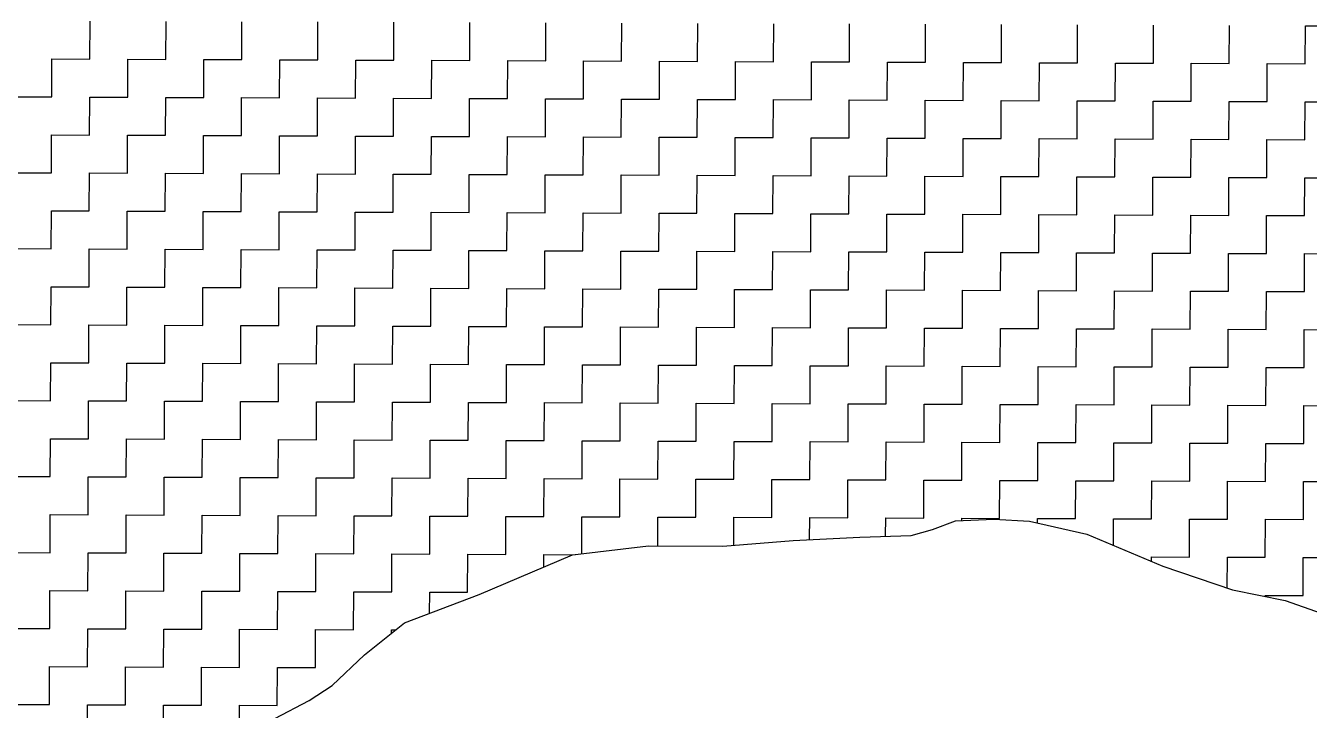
# Model space of a CAD drawing. Header units: metres. Extents: x 274536 to 279488, y 2074615 to 2078106.
# Drawn here: x 278700.9 to 278873.3, y 2076649.1 to 2076741 of the extents above; entities that cross this region are included whole.
import ezdxf

# ---------------------------------------------------------------- set-up
doc = ezdxf.new("R2010")
doc.units = ezdxf.units.M
doc.layers.add('POLY_HATCH', color=12, linetype='Continuous')

msp = doc.modelspace()

# ---------------------------------------------------------------- linework, layer by layer
at = {"layer": 'POLY_HATCH', "linetype": 'Continuous'}
for p, q in [((278709.52, 2076736.55), (278709.54, 2076741.65)), ((278719.72, 2076736.51), (278719.74, 2076741.61)), ((278729.92, 2076736.47), (278729.94, 2076741.57)), ((278740.12, 2076736.43), (278740.14, 2076741.54)), ((278750.33, 2076736.4), (278750.35, 2076741.5)), ((278760.53, 2076736.36), (278760.55, 2076741.46)), ((278770.73, 2076736.32), (278770.75, 2076741.42)), ((278780.93, 2076736.28), (278780.95, 2076741.38)), ((278791.13, 2076736.24), (278791.15, 2076741.34)), ((278801.33, 2076736.2), (278801.35, 2076741.3)), ((278811.53, 2076736.16), (278811.55, 2076741.26)), ((278821.73, 2076736.12), (278821.75, 2076741.22)), ((278831.93, 2076736.08), (278831.95, 2076741.18)), ((278842.14, 2076736.04), (278842.16, 2076741.14)), ((278852.34, 2076736), (278852.36, 2076741.1)), ((278862.54, 2076735.96), (278862.56, 2076741.06)), ((278872.74, 2076735.92), (278872.76, 2076741.02)), ((278872.76, 2076741.02), (278877.86, 2076741)), ((278704.4, 2076731.47), (278704.42, 2076736.57)), ((278704.42, 2076736.57), (278709.52, 2076736.55)), ((278714.6, 2076731.43), (278714.62, 2076736.53)), ((278714.62, 2076736.53), (278719.72, 2076736.51)), ((278724.8, 2076731.39), (278724.82, 2076736.49)), ((278724.82, 2076736.49), (278729.92, 2076736.47)), ((278735, 2076731.35), (278735.02, 2076736.45)), ((278735.02, 2076736.45), (278740.12, 2076736.43)), ((278745.21, 2076731.31), (278745.23, 2076736.41)), ((278745.23, 2076736.41), (278750.33, 2076736.4)), ((278755.41, 2076731.27), (278755.43, 2076736.38)), ((278755.43, 2076736.38), (278760.53, 2076736.36)), ((278765.61, 2076731.24), (278765.63, 2076736.34)), ((278765.63, 2076736.34), (278770.73, 2076736.32)), ((278775.81, 2076731.2), (278775.83, 2076736.3)), ((278775.83, 2076736.3), (278780.93, 2076736.28)), ((278786.01, 2076731.16), (278786.03, 2076736.26)), ((278786.03, 2076736.26), (278791.13, 2076736.24)), ((278796.21, 2076731.12), (278796.23, 2076736.22)), ((278796.23, 2076736.22), (278801.33, 2076736.2)), ((278806.41, 2076731.08), (278806.43, 2076736.18)), ((278806.43, 2076736.18), (278811.53, 2076736.16)), ((278816.61, 2076731.04), (278816.63, 2076736.14)), ((278816.63, 2076736.14), (278821.73, 2076736.12)), ((278826.81, 2076731), (278826.83, 2076736.1)), ((278826.83, 2076736.1), (278831.93, 2076736.08)), ((278837.02, 2076730.96), (278837.04, 2076736.06)), ((278837.04, 2076736.06), (278842.14, 2076736.04)), ((278847.22, 2076730.92), (278847.24, 2076736.02)), ((278847.24, 2076736.02), (278852.34, 2076736)), ((278857.42, 2076730.88), (278857.44, 2076735.98)), ((278857.44, 2076735.98), (278862.54, 2076735.96)), ((278867.62, 2076730.84), (278867.64, 2076735.94)), ((278867.64, 2076735.94), (278872.74, 2076735.92)), ((278699.3, 2076731.49), (278704.4, 2076731.47)), ((278709.48, 2076726.35), (278709.5, 2076731.45)), ((278709.5, 2076731.45), (278714.6, 2076731.43)), ((278719.68, 2076726.31), (278719.7, 2076731.41)), ((278719.7, 2076731.41), (278724.8, 2076731.39)), ((278729.88, 2076726.27), (278729.9, 2076731.37)), ((278729.9, 2076731.37), (278735, 2076731.35)), ((278740.09, 2076726.23), (278740.1, 2076731.33)), ((278740.1, 2076731.33), (278745.21, 2076731.31)), ((278750.29, 2076726.19), (278750.31, 2076731.29)), ((278750.31, 2076731.29), (278755.41, 2076731.27)), ((278760.49, 2076726.15), (278760.51, 2076731.26)), ((278760.51, 2076731.26), (278765.61, 2076731.24)), ((278770.69, 2076726.12), (278770.71, 2076731.22)), ((278770.71, 2076731.22), (278775.81, 2076731.2)), ((278780.89, 2076726.08), (278780.91, 2076731.18)), ((278780.91, 2076731.18), (278786.01, 2076731.16)), ((278791.09, 2076726.04), (278791.11, 2076731.14)), ((278791.11, 2076731.14), (278796.21, 2076731.12)), ((278801.29, 2076726), (278801.31, 2076731.1)), ((278801.31, 2076731.1), (278806.41, 2076731.08)), ((278811.49, 2076725.96), (278811.51, 2076731.06)), ((278811.51, 2076731.06), (278816.61, 2076731.04)), ((278821.69, 2076725.92), (278821.71, 2076731.02)), ((278821.71, 2076731.02), (278826.81, 2076731)), ((278831.9, 2076725.88), (278831.92, 2076730.98)), ((278831.92, 2076730.98), (278837.02, 2076730.96)), ((278842.1, 2076725.84), (278842.12, 2076730.94)), ((278842.12, 2076730.94), (278847.22, 2076730.92)), ((278852.3, 2076725.8), (278852.32, 2076730.9)), ((278852.32, 2076730.9), (278857.42, 2076730.88)), ((278862.5, 2076725.76), (278862.52, 2076730.86)), ((278862.52, 2076730.86), (278867.62, 2076730.84)), ((278872.7, 2076725.72), (278872.72, 2076730.82)), ((278872.72, 2076730.82), (278877.82, 2076730.8)), ((278704.36, 2076721.27), (278704.38, 2076726.37)), ((278704.38, 2076726.37), (278709.48, 2076726.35)), ((278714.56, 2076721.23), (278714.58, 2076726.33)), ((278714.58, 2076726.33), (278719.68, 2076726.31)), ((278724.76, 2076721.19), (278724.78, 2076726.29)), ((278724.78, 2076726.29), (278729.88, 2076726.27)), ((278734.96, 2076721.15), (278734.98, 2076726.25)), ((278734.98, 2076726.25), (278740.09, 2076726.23)), ((278745.17, 2076721.11), (278745.19, 2076726.21)), ((278745.19, 2076726.21), (278750.29, 2076726.19)), ((278755.37, 2076721.07), (278755.39, 2076726.17)), ((278755.39, 2076726.17), (278760.49, 2076726.15)), ((278765.57, 2076721.03), (278765.59, 2076726.13)), ((278765.59, 2076726.13), (278770.69, 2076726.12)), ((278775.77, 2076721), (278775.79, 2076726.1)), ((278775.79, 2076726.1), (278780.89, 2076726.08)), ((278785.97, 2076720.96), (278785.99, 2076726.06)), ((278785.99, 2076726.06), (278791.09, 2076726.04)), ((278796.17, 2076720.92), (278796.19, 2076726.02)), ((278796.19, 2076726.02), (278801.29, 2076726)), ((278806.37, 2076720.88), (278806.39, 2076725.98)), ((278806.39, 2076725.98), (278811.49, 2076725.96)), ((278816.57, 2076720.84), (278816.59, 2076725.94)), ((278816.59, 2076725.94), (278821.69, 2076725.92)), ((278826.78, 2076720.8), (278826.79, 2076725.9)), ((278826.79, 2076725.9), (278831.9, 2076725.88)), ((278836.98, 2076720.76), (278837, 2076725.86)), ((278837, 2076725.86), (278842.1, 2076725.84)), ((278847.18, 2076720.72), (278847.2, 2076725.82)), ((278847.2, 2076725.82), (278852.3, 2076725.8)), ((278857.38, 2076720.68), (278857.4, 2076725.78)), ((278857.4, 2076725.78), (278862.5, 2076725.76)), ((278867.58, 2076720.64), (278867.6, 2076725.74)), ((278867.6, 2076725.74), (278872.7, 2076725.72)), ((278699.26, 2076721.29), (278704.36, 2076721.27)), ((278709.44, 2076716.15), (278709.46, 2076721.25)), ((278709.46, 2076721.25), (278714.56, 2076721.23)), ((278719.64, 2076716.11), (278719.66, 2076721.21)), ((278719.66, 2076721.21), (278724.76, 2076721.19)), ((278729.84, 2076716.07), (278729.86, 2076721.17)), ((278729.86, 2076721.17), (278734.96, 2076721.15)), ((278740.05, 2076716.03), (278740.07, 2076721.13)), ((278740.07, 2076721.13), (278745.17, 2076721.11)), ((278750.25, 2076715.99), (278750.27, 2076721.09)), ((278750.27, 2076721.09), (278755.37, 2076721.07)), ((278760.45, 2076715.95), (278760.47, 2076721.05)), ((278760.47, 2076721.05), (278765.57, 2076721.03)), ((278770.65, 2076715.91), (278770.67, 2076721.01)), ((278770.67, 2076721.01), (278775.77, 2076721)), ((278780.85, 2076715.87), (278780.87, 2076720.98)), ((278780.87, 2076720.98), (278785.97, 2076720.96)), ((278791.05, 2076715.84), (278791.07, 2076720.94)), ((278791.07, 2076720.94), (278796.17, 2076720.92)), ((278801.25, 2076715.8), (278801.27, 2076720.9)), ((278801.27, 2076720.9), (278806.37, 2076720.88)), ((278811.45, 2076715.76), (278811.47, 2076720.86)), ((278811.47, 2076720.86), (278816.57, 2076720.84)), ((278821.65, 2076715.72), (278821.67, 2076720.82)), ((278821.67, 2076720.82), (278826.78, 2076720.8)), ((278831.86, 2076715.68), (278831.88, 2076720.78)), ((278831.88, 2076720.78), (278836.98, 2076720.76)), ((278842.06, 2076715.64), (278842.08, 2076720.74)), ((278842.08, 2076720.74), (278847.18, 2076720.72)), ((278852.26, 2076715.6), (278852.28, 2076720.7)), ((278852.28, 2076720.7), (278857.38, 2076720.68)), ((278862.46, 2076715.56), (278862.48, 2076720.66)), ((278862.48, 2076720.66), (278867.58, 2076720.64)), ((278872.66, 2076715.52), (278872.68, 2076720.62)), ((278872.68, 2076720.62), (278877.78, 2076720.6)), ((278704.32, 2076711.07), (278704.34, 2076716.17)), ((278704.34, 2076716.17), (278709.44, 2076716.15)), ((278714.52, 2076711.03), (278714.54, 2076716.13)), ((278714.54, 2076716.13), (278719.64, 2076716.11)), ((278724.72, 2076710.99), (278724.74, 2076716.09)), ((278724.74, 2076716.09), (278729.84, 2076716.07)), ((278734.93, 2076710.95), (278734.95, 2076716.05)), ((278734.95, 2076716.05), (278740.05, 2076716.03)), ((278745.13, 2076710.91), (278745.15, 2076716.01)), ((278745.15, 2076716.01), (278750.25, 2076715.99)), ((278755.33, 2076710.87), (278755.35, 2076715.97)), ((278755.35, 2076715.97), (278760.45, 2076715.95)), ((278765.53, 2076710.83), (278765.55, 2076715.93)), ((278765.55, 2076715.93), (278770.65, 2076715.91)), ((278775.73, 2076710.79), (278775.75, 2076715.89)), ((278775.75, 2076715.89), (278780.85, 2076715.87)), ((278785.93, 2076710.75), (278785.95, 2076715.86)), ((278785.95, 2076715.86), (278791.05, 2076715.84)), ((278796.13, 2076710.72), (278796.15, 2076715.82)), ((278796.15, 2076715.82), (278801.25, 2076715.8)), ((278806.33, 2076710.68), (278806.35, 2076715.78)), ((278806.35, 2076715.78), (278811.45, 2076715.76)), ((278816.53, 2076710.64), (278816.55, 2076715.74)), ((278816.55, 2076715.74), (278821.65, 2076715.72)), ((278826.74, 2076710.6), (278826.76, 2076715.7)), ((278826.76, 2076715.7), (278831.86, 2076715.68)), ((278836.94, 2076710.56), (278836.96, 2076715.66)), ((278836.96, 2076715.66), (278842.06, 2076715.64)), ((278847.14, 2076710.52), (278847.16, 2076715.62)), ((278847.16, 2076715.62), (278852.26, 2076715.6)), ((278857.34, 2076710.48), (278857.36, 2076715.58)), ((278857.36, 2076715.58), (278862.46, 2076715.56)), ((278867.54, 2076710.44), (278867.56, 2076715.54)), ((278867.56, 2076715.54), (278872.66, 2076715.52)), ((278699.22, 2076711.09), (278704.32, 2076711.07)), ((278709.4, 2076705.95), (278709.42, 2076711.05)), ((278709.42, 2076711.05), (278714.52, 2076711.03)), ((278719.6, 2076705.91), (278719.62, 2076711.01)), ((278719.62, 2076711.01), (278724.72, 2076710.99)), ((278729.81, 2076705.87), (278729.82, 2076710.97)), ((278729.82, 2076710.97), (278734.93, 2076710.95)), ((278740.01, 2076705.83), (278740.03, 2076710.93)), ((278740.03, 2076710.93), (278745.13, 2076710.91)), ((278750.21, 2076705.79), (278750.23, 2076710.89)), ((278750.23, 2076710.89), (278755.33, 2076710.87)), ((278760.41, 2076705.75), (278760.43, 2076710.85)), ((278760.43, 2076710.85), (278765.53, 2076710.83)), ((278770.61, 2076705.71), (278770.63, 2076710.81)), ((278770.63, 2076710.81), (278775.73, 2076710.79)), ((278780.81, 2076705.67), (278780.83, 2076710.77)), ((278780.83, 2076710.77), (278785.93, 2076710.75)), ((278791.01, 2076705.63), (278791.03, 2076710.73)), ((278791.03, 2076710.73), (278796.13, 2076710.72)), ((278801.21, 2076705.6), (278801.23, 2076710.7)), ((278801.23, 2076710.7), (278806.33, 2076710.68)), ((278811.41, 2076705.56), (278811.43, 2076710.66)), ((278811.43, 2076710.66), (278816.53, 2076710.64)), ((278821.62, 2076705.52), (278821.64, 2076710.62)), ((278821.64, 2076710.62), (278826.74, 2076710.6)), ((278831.82, 2076705.48), (278831.84, 2076710.58)), ((278831.84, 2076710.58), (278836.94, 2076710.56)), ((278842.02, 2076705.44), (278842.04, 2076710.54)), ((278842.04, 2076710.54), (278847.14, 2076710.52)), ((278852.22, 2076705.4), (278852.24, 2076710.5)), ((278852.24, 2076710.5), (278857.34, 2076710.48)), ((278862.42, 2076705.36), (278862.44, 2076710.46)), ((278862.44, 2076710.46), (278867.54, 2076710.44)), ((278872.62, 2076705.32), (278872.64, 2076710.42)), ((278872.64, 2076710.42), (278877.74, 2076710.4)), ((278704.28, 2076700.87), (278704.3, 2076705.97)), ((278704.3, 2076705.97), (278709.4, 2076705.95)), ((278714.48, 2076700.83), (278714.5, 2076705.93)), ((278714.5, 2076705.93), (278719.6, 2076705.91)), ((278724.69, 2076700.79), (278724.7, 2076705.89)), ((278724.7, 2076705.89), (278729.81, 2076705.87)), ((278734.89, 2076700.75), (278734.91, 2076705.85)), ((278734.91, 2076705.85), (278740.01, 2076705.83)), ((278745.09, 2076700.71), (278745.11, 2076705.81)), ((278745.11, 2076705.81), (278750.21, 2076705.79)), ((278755.29, 2076700.67), (278755.31, 2076705.77)), ((278755.31, 2076705.77), (278760.41, 2076705.75)), ((278765.49, 2076700.63), (278765.51, 2076705.73)), ((278765.51, 2076705.73), (278770.61, 2076705.71)), ((278775.69, 2076700.59), (278775.71, 2076705.69)), ((278775.71, 2076705.69), (278780.81, 2076705.67)), ((278785.89, 2076700.55), (278785.91, 2076705.65)), ((278785.91, 2076705.65), (278791.01, 2076705.63)), ((278796.09, 2076700.51), (278796.11, 2076705.61)), ((278796.11, 2076705.61), (278801.21, 2076705.6)), ((278806.29, 2076700.47), (278806.31, 2076705.58)), ((278806.31, 2076705.58), (278811.41, 2076705.56)), ((278816.5, 2076700.44), (278816.51, 2076705.54)), ((278816.51, 2076705.54), (278821.62, 2076705.52)), ((278826.7, 2076700.4), (278826.72, 2076705.5)), ((278826.72, 2076705.5), (278831.82, 2076705.48)), ((278836.9, 2076700.36), (278836.92, 2076705.46)), ((278836.92, 2076705.46), (278842.02, 2076705.44)), ((278847.1, 2076700.32), (278847.12, 2076705.42)), ((278847.12, 2076705.42), (278852.22, 2076705.4)), ((278857.3, 2076700.28), (278857.32, 2076705.38)), ((278857.32, 2076705.38), (278862.42, 2076705.36)), ((278867.5, 2076700.24), (278867.52, 2076705.34)), ((278867.52, 2076705.34), (278872.62, 2076705.32)), ((278699.18, 2076700.89), (278704.28, 2076700.87)), ((278709.36, 2076695.75), (278709.38, 2076700.85)), ((278709.38, 2076700.85), (278714.48, 2076700.83)), ((278719.56, 2076695.71), (278719.58, 2076700.81)), ((278719.58, 2076700.81), (278724.69, 2076700.79)), ((278729.77, 2076695.67), (278729.79, 2076700.77)), ((278729.79, 2076700.77), (278734.89, 2076700.75)), ((278739.97, 2076695.63), (278739.99, 2076700.73)), ((278739.99, 2076700.73), (278745.09, 2076700.71)), ((278750.17, 2076695.59), (278750.19, 2076700.69)), ((278750.19, 2076700.69), (278755.29, 2076700.67)), ((278760.37, 2076695.55), (278760.39, 2076700.65)), ((278760.39, 2076700.65), (278765.49, 2076700.63)), ((278770.57, 2076695.51), (278770.59, 2076700.61)), ((278770.59, 2076700.61), (278775.69, 2076700.59)), ((278780.77, 2076695.47), (278780.79, 2076700.57)), ((278780.79, 2076700.57), (278785.89, 2076700.55)), ((278790.97, 2076695.43), (278790.99, 2076700.53)), ((278790.99, 2076700.53), (278796.09, 2076700.51)), ((278801.17, 2076695.39), (278801.19, 2076700.49)), ((278801.19, 2076700.49), (278806.29, 2076700.47)), ((278811.38, 2076695.35), (278811.39, 2076700.46)), ((278811.39, 2076700.46), (278816.5, 2076700.44)), ((278821.58, 2076695.32), (278821.6, 2076700.42)), ((278821.6, 2076700.42), (278826.7, 2076700.4)), ((278831.78, 2076695.28), (278831.8, 2076700.38)), ((278831.8, 2076700.38), (278836.9, 2076700.36)), ((278841.98, 2076695.24), (278842, 2076700.34)), ((278842, 2076700.34), (278847.1, 2076700.32)), ((278852.18, 2076695.2), (278852.2, 2076700.3)), ((278852.2, 2076700.3), (278857.3, 2076700.28)), ((278862.38, 2076695.16), (278862.4, 2076700.26)), ((278862.4, 2076700.26), (278867.5, 2076700.24)), ((278872.58, 2076695.12), (278872.6, 2076700.22)), ((278872.6, 2076700.22), (278877.7, 2076700.2)), ((278704.24, 2076690.67), (278704.26, 2076695.77)), ((278704.26, 2076695.77), (278709.36, 2076695.75)), ((278714.44, 2076690.63), (278714.46, 2076695.73)), ((278714.46, 2076695.73), (278719.56, 2076695.71)), ((278724.65, 2076690.59), (278724.67, 2076695.69)), ((278724.67, 2076695.69), (278729.77, 2076695.67)), ((278734.85, 2076690.55), (278734.87, 2076695.65)), ((278734.87, 2076695.65), (278739.97, 2076695.63)), ((278745.05, 2076690.51), (278745.07, 2076695.61)), ((278745.07, 2076695.61), (278750.17, 2076695.59)), ((278755.25, 2076690.47), (278755.27, 2076695.57)), ((278755.27, 2076695.57), (278760.37, 2076695.55)), ((278765.45, 2076690.43), (278765.47, 2076695.53)), ((278765.47, 2076695.53), (278770.57, 2076695.51)), ((278775.65, 2076690.39), (278775.67, 2076695.49)), ((278775.67, 2076695.49), (278780.77, 2076695.47)), ((278785.85, 2076690.35), (278785.87, 2076695.45)), ((278785.87, 2076695.45), (278790.97, 2076695.43)), ((278796.05, 2076690.31), (278796.07, 2076695.41)), ((278796.07, 2076695.41), (278801.17, 2076695.39)), ((278806.25, 2076690.27), (278806.27, 2076695.37)), ((278806.27, 2076695.37), (278811.38, 2076695.35)), ((278816.46, 2076690.23), (278816.48, 2076695.33)), ((278816.48, 2076695.33), (278821.58, 2076695.32)), ((278826.66, 2076690.2), (278826.68, 2076695.3)), ((278826.68, 2076695.3), (278831.78, 2076695.28)), ((278836.86, 2076690.16), (278836.88, 2076695.26)), ((278836.88, 2076695.26), (278841.98, 2076695.24)), ((278847.06, 2076690.12), (278847.08, 2076695.22)), ((278847.08, 2076695.22), (278852.18, 2076695.2)), ((278857.26, 2076690.08), (278857.28, 2076695.18)), ((278857.28, 2076695.18), (278862.38, 2076695.16)), ((278867.46, 2076690.04), (278867.48, 2076695.14)), ((278867.48, 2076695.14), (278872.58, 2076695.12)), ((278699.14, 2076690.69), (278704.24, 2076690.67)), ((278709.32, 2076685.55), (278709.34, 2076690.65)), ((278709.34, 2076690.65), (278714.44, 2076690.63)), ((278719.53, 2076685.51), (278719.55, 2076690.61)), ((278719.55, 2076690.61), (278724.65, 2076690.59)), ((278729.73, 2076685.47), (278729.75, 2076690.57)), ((278729.75, 2076690.57), (278734.85, 2076690.55)), ((278739.93, 2076685.43), (278739.95, 2076690.53)), ((278739.95, 2076690.53), (278745.05, 2076690.51)), ((278750.13, 2076685.39), (278750.15, 2076690.49)), ((278750.15, 2076690.49), (278755.25, 2076690.47)), ((278760.33, 2076685.35), (278760.35, 2076690.45)), ((278760.35, 2076690.45), (278765.45, 2076690.43)), ((278770.53, 2076685.31), (278770.55, 2076690.41)), ((278770.55, 2076690.41), (278775.65, 2076690.39)), ((278780.73, 2076685.27), (278780.75, 2076690.37)), ((278780.75, 2076690.37), (278785.85, 2076690.35)), ((278790.93, 2076685.23), (278790.95, 2076690.33)), ((278790.95, 2076690.33), (278796.05, 2076690.31)), ((278801.13, 2076685.19), (278801.15, 2076690.29)), ((278801.15, 2076690.29), (278806.25, 2076690.27)), ((278811.34, 2076685.15), (278811.36, 2076690.25)), ((278811.36, 2076690.25), (278816.46, 2076690.23)), ((278821.54, 2076685.11), (278821.56, 2076690.21)), ((278821.56, 2076690.21), (278826.66, 2076690.2)), ((278831.74, 2076685.07), (278831.76, 2076690.18)), ((278831.76, 2076690.18), (278836.86, 2076690.16)), ((278841.94, 2076685.04), (278841.96, 2076690.14)), ((278841.96, 2076690.14), (278847.06, 2076690.12)), ((278852.14, 2076685), (278852.16, 2076690.1)), ((278852.16, 2076690.1), (278857.26, 2076690.08)), ((278862.34, 2076684.96), (278862.36, 2076690.06)), ((278862.36, 2076690.06), (278867.46, 2076690.04)), ((278872.54, 2076684.92), (278872.56, 2076690.02)), ((278872.56, 2076690.02), (278877.66, 2076690)), ((278704.2, 2076680.47), (278704.22, 2076685.57)), ((278704.22, 2076685.57), (278709.32, 2076685.55)), ((278714.41, 2076680.43), (278714.42, 2076685.53)), ((278714.42, 2076685.53), (278719.53, 2076685.51)), ((278724.61, 2076680.39), (278724.63, 2076685.49)), ((278724.63, 2076685.49), (278729.73, 2076685.47)), ((278734.81, 2076680.35), (278734.83, 2076685.45)), ((278734.83, 2076685.45), (278739.93, 2076685.43)), ((278745.01, 2076680.31), (278745.03, 2076685.41)), ((278745.03, 2076685.41), (278750.13, 2076685.39)), ((278755.21, 2076680.27), (278755.23, 2076685.37)), ((278755.23, 2076685.37), (278760.33, 2076685.35)), ((278765.41, 2076680.23), (278765.43, 2076685.33)), ((278765.43, 2076685.33), (278770.53, 2076685.31)), ((278775.61, 2076680.19), (278775.63, 2076685.29)), ((278775.63, 2076685.29), (278780.73, 2076685.27)), ((278785.81, 2076680.15), (278785.83, 2076685.25)), ((278785.83, 2076685.25), (278790.93, 2076685.23)), ((278796.01, 2076680.11), (278796.03, 2076685.21)), ((278796.03, 2076685.21), (278801.13, 2076685.19)), ((278806.22, 2076680.07), (278806.24, 2076685.17)), ((278806.24, 2076685.17), (278811.34, 2076685.15)), ((278816.42, 2076680.03), (278816.44, 2076685.13)), ((278816.44, 2076685.13), (278821.54, 2076685.11)), ((278826.62, 2076679.99), (278826.64, 2076685.09)), ((278826.64, 2076685.09), (278831.74, 2076685.07)), ((278836.82, 2076679.95), (278836.84, 2076685.06)), ((278836.84, 2076685.06), (278841.94, 2076685.04)), ((278847.02, 2076679.92), (278847.04, 2076685.02)), ((278847.04, 2076685.02), (278852.14, 2076685)), ((278857.22, 2076679.88), (278857.24, 2076684.98)), ((278857.24, 2076684.98), (278862.34, 2076684.96)), ((278867.42, 2076679.84), (278867.44, 2076684.94)), ((278867.44, 2076684.94), (278872.54, 2076684.92)), ((278699.1, 2076680.49), (278704.2, 2076680.47)), ((278709.29, 2076675.35), (278709.3, 2076680.45)), ((278709.3, 2076680.45), (278714.41, 2076680.43)), ((278719.49, 2076675.31), (278719.51, 2076680.41)), ((278719.51, 2076680.41), (278724.61, 2076680.39)), ((278729.69, 2076675.27), (278729.71, 2076680.37)), ((278729.71, 2076680.37), (278734.81, 2076680.35)), ((278739.89, 2076675.23), (278739.91, 2076680.33)), ((278739.91, 2076680.33), (278745.01, 2076680.31)), ((278750.09, 2076675.19), (278750.11, 2076680.29)), ((278750.11, 2076680.29), (278755.21, 2076680.27)), ((278760.29, 2076675.15), (278760.31, 2076680.25)), ((278760.31, 2076680.25), (278765.41, 2076680.23)), ((278770.49, 2076675.11), (278770.51, 2076680.21)), ((278770.51, 2076680.21), (278775.61, 2076680.19)), ((278780.69, 2076675.07), (278780.71, 2076680.17)), ((278780.71, 2076680.17), (278785.81, 2076680.15)), ((278790.89, 2076675.03), (278790.91, 2076680.13)), ((278790.91, 2076680.13), (278796.01, 2076680.11)), ((278801.1, 2076674.99), (278801.11, 2076680.09)), ((278801.11, 2076680.09), (278806.22, 2076680.07)), ((278811.3, 2076674.95), (278811.32, 2076680.05)), ((278811.32, 2076680.05), (278816.42, 2076680.03)), ((278821.5, 2076674.91), (278821.52, 2076680.01)), ((278821.52, 2076680.01), (278826.62, 2076679.99)), ((278831.7, 2076674.87), (278831.72, 2076679.97)), ((278831.72, 2076679.97), (278836.82, 2076679.95)), ((278841.9, 2076674.83), (278841.92, 2076679.93)), ((278841.92, 2076679.93), (278847.02, 2076679.92)), ((278852.1, 2076674.8), (278852.12, 2076679.9)), ((278852.12, 2076679.9), (278857.22, 2076679.88)), ((278862.3, 2076674.76), (278862.32, 2076679.86)), ((278862.32, 2076679.86), (278867.42, 2076679.84)), ((278872.5, 2076674.72), (278872.52, 2076679.82)), ((278872.52, 2076679.82), (278877.62, 2076679.8)), ((278704.16, 2076670.26), (278704.18, 2076675.37)), ((278704.18, 2076675.37), (278709.29, 2076675.35)), ((278714.37, 2076670.23), (278714.39, 2076675.33)), ((278714.39, 2076675.33), (278719.49, 2076675.31)), ((278724.57, 2076670.19), (278724.59, 2076675.29)), ((278724.59, 2076675.29), (278729.69, 2076675.27)), ((278734.77, 2076670.15), (278734.79, 2076675.25)), ((278734.79, 2076675.25), (278739.89, 2076675.23)), ((278744.97, 2076670.11), (278744.99, 2076675.21)), ((278744.99, 2076675.21), (278750.09, 2076675.19)), ((278755.17, 2076670.07), (278755.19, 2076675.17)), ((278755.19, 2076675.17), (278760.29, 2076675.15)), ((278765.37, 2076670.03), (278765.39, 2076675.13)), ((278765.39, 2076675.13), (278770.49, 2076675.11)), ((278775.57, 2076670.1), (278775.59, 2076675.09)), ((278775.59, 2076675.09), (278780.69, 2076675.07)), ((278785.78, 2076671.18), (278785.79, 2076675.05)), ((278785.79, 2076675.05), (278790.89, 2076675.03)), ((278795.98, 2076671.26), (278795.99, 2076675.01)), ((278795.99, 2076675.01), (278801.1, 2076674.99)), ((278806.18, 2076672), (278806.2, 2076674.97)), ((278806.2, 2076674.97), (278811.3, 2076674.95)), ((278816.39, 2076672.46), (278816.4, 2076674.93)), ((278816.4, 2076674.93), (278821.5, 2076674.91)), ((278826.6, 2076674.89), (278831.7, 2076674.87)), ((278826.6, 2076674.56), (278826.6, 2076674.89)), ((278836.8, 2076674.85), (278841.9, 2076674.83)), ((278836.8, 2076674.24), (278836.8, 2076674.85)), ((278846.99, 2076671.23), (278847, 2076674.81)), ((278847, 2076674.81), (278852.1, 2076674.8)), ((278857.18, 2076669.67), (278857.2, 2076674.78)), ((278857.2, 2076674.78), (278862.3, 2076674.76)), ((278867.38, 2076669.64), (278867.4, 2076674.74)), ((278867.4, 2076674.74), (278872.5, 2076674.72)), ((278699.06, 2076670.28), (278704.16, 2076670.26)), ((278709.25, 2076665.14), (278709.27, 2076670.25)), ((278709.27, 2076670.25), (278714.37, 2076670.23)), ((278719.45, 2076665.11), (278719.47, 2076670.21)), ((278719.47, 2076670.21), (278724.57, 2076670.19)), ((278729.65, 2076665.07), (278729.67, 2076670.17)), ((278729.67, 2076670.17), (278734.77, 2076670.15)), ((278739.85, 2076665.03), (278739.87, 2076670.13)), ((278739.87, 2076670.13), (278744.97, 2076670.11)), ((278750.05, 2076664.99), (278750.07, 2076670.09)), ((278750.07, 2076670.09), (278755.17, 2076670.07)), ((278760.25, 2076664.95), (278760.27, 2076670.05)), ((278760.27, 2076670.05), (278765.37, 2076670.03)), ((278770.47, 2076670.01), (278774.67, 2076669.99)), ((278770.47, 2076668.31), (278770.47, 2076670.01)), ((278852.08, 2076669.69), (278857.18, 2076669.67)), ((278852.08, 2076669.09), (278852.08, 2076669.69)), ((278862.27, 2076665.53), (278862.28, 2076669.66)), ((278862.28, 2076669.66), (278867.38, 2076669.64)), ((278872.46, 2076664.52), (278872.48, 2076669.62)), ((278872.48, 2076669.62), (278877.58, 2076669.6)), ((278704.13, 2076660.06), (278704.15, 2076665.16)), ((278704.15, 2076665.16), (278709.25, 2076665.14)), ((278714.33, 2076660.02), (278714.35, 2076665.12)), ((278714.35, 2076665.12), (278719.45, 2076665.11)), ((278724.53, 2076659.98), (278724.55, 2076665.09)), ((278724.55, 2076665.09), (278729.65, 2076665.07)), ((278734.73, 2076659.95), (278734.75, 2076665.05)), ((278734.75, 2076665.05), (278739.85, 2076665.03)), ((278744.93, 2076659.91), (278744.95, 2076665.01)), ((278744.95, 2076665.01), (278750.05, 2076664.99)), ((278755.14, 2076662.11), (278755.15, 2076664.97)), ((278755.15, 2076664.97), (278760.25, 2076664.95)), ((278867.36, 2076664.53), (278872.46, 2076664.52)), ((278867.36, 2076664.39), (278867.36, 2076664.53)), ((278699.02, 2076660.08), (278704.13, 2076660.06)), ((278709.21, 2076654.94), (278709.23, 2076660.04)), ((278709.23, 2076660.04), (278714.33, 2076660.02)), ((278719.41, 2076654.9), (278719.43, 2076660)), ((278719.43, 2076660), (278724.53, 2076659.98)), ((278729.61, 2076654.86), (278729.63, 2076659.97)), ((278729.63, 2076659.97), (278734.73, 2076659.95)), ((278739.81, 2076654.83), (278739.83, 2076659.93)), ((278739.83, 2076659.93), (278744.93, 2076659.91)), ((278750.03, 2076659.89), (278750.6, 2076659.88)), ((278750.03, 2076659.42), (278750.03, 2076659.89)), ((278704.09, 2076649.86), (278704.11, 2076654.96)), ((278704.11, 2076654.96), (278709.21, 2076654.94)), ((278714.29, 2076649.82), (278714.31, 2076654.92)), ((278714.31, 2076654.92), (278719.41, 2076654.9)), ((278724.49, 2076649.78), (278724.51, 2076654.88)), ((278724.51, 2076654.88), (278729.61, 2076654.86)), ((278734.69, 2076649.74), (278734.71, 2076654.85)), ((278734.71, 2076654.85), (278739.81, 2076654.83)), ((278698.99, 2076649.88), (278704.09, 2076649.86)), ((278709.17, 2076644.74), (278709.19, 2076649.84)), ((278709.19, 2076649.84), (278714.29, 2076649.82)), ((278719.37, 2076644.7), (278719.39, 2076649.8)), ((278719.39, 2076649.8), (278724.49, 2076649.78)), ((278729.57, 2076645.51), (278729.59, 2076649.76)), ((278729.59, 2076649.76), (278734.69, 2076649.74))]:
    msp.add_line(p, q, dxfattribs=at)
at = {"layer": 'POLY_HATCH'}
for p, q in [((278822.66, 2076673.39), (278825.79, 2076674.52)), ((278825.79, 2076674.52), (278830.9, 2076674.78)), ((278830.9, 2076674.78), (278835.73, 2076674.48)), ((278835.73, 2076674.48), (278843.39, 2076672.75)), ((278819.82, 2076672.55), (278822.66, 2076673.39)), ((278843.39, 2076672.75), (278853.6, 2076668.45)), ((278774.33, 2076669.95), (278784.56, 2076671.19)), ((278784.56, 2076671.19), (278794.53, 2076671.15)), ((278794.53, 2076671.15), (278803.99, 2076671.88)), ((278803.99, 2076671.88), (278812.94, 2076672.36)), ((278812.94, 2076672.36), (278819.82, 2076672.55)), ((278761.78, 2076664.63), (278774.33, 2076669.95)), ((278853.6, 2076668.45), (278862.96, 2076665.29)), ((278751.79, 2076660.84), (278761.78, 2076664.63)), ((278862.96, 2076665.29), (278870.06, 2076663.84)), ((278870.06, 2076663.84), (278874.88, 2076662.12)), ((278746.41, 2076656.52), (278751.79, 2076660.84)), ((278742.05, 2076652.44), (278746.41, 2076656.52)), ((278738.97, 2076650.41), (278742.05, 2076652.44)), ((278729.75, 2076645.59), (278738.97, 2076650.41))]:
    msp.add_line(p, q, dxfattribs=at)

doc.saveas('drawing.dxf')
